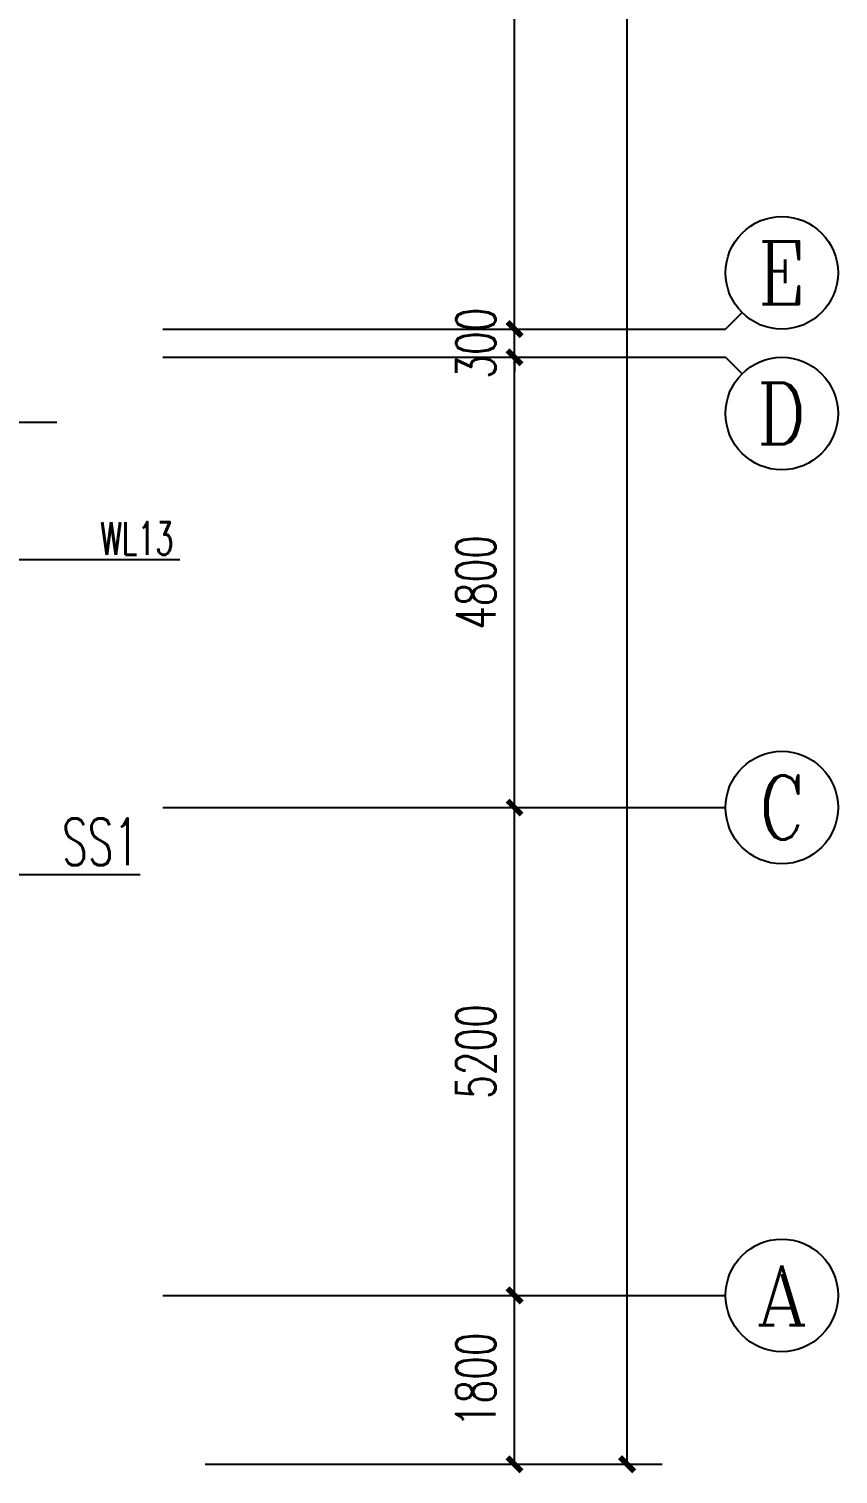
# Model space of a CAD drawing. Extents: x 1725663 to 4653551, y -550461 to 248782.
# Drawn here: x 2167821 to 2176450, y -247576 to -232171 of the extents above; entities that cross this region are included whole.
import ezdxf
from ezdxf.enums import TextEntityAlignment as Align

# ---------------------------------------------------------------- set-up
doc = ezdxf.new("R2010")
doc.units = 0
doc.header["$LTSCALE"] = 1000
for name, color, linetype in [('0-底图', 7, 'Continuous'), ('AXIS', 3, 'Continuous'), ('AXIS_TEXT', 7, 'Continuous'), ('CABLETRAY_DIM', 3, 'Continuous'), ('DIM-照明', 3, 'Continuous'), ('DIM-箱柜', 7, 'Continuous')]:
    doc.layers.add(name, color=color, linetype=linetype)
doc.styles.add('_TCH_AXIS', font='COMPLEX', dxfattribs={"bigfont": 'GBCBIG'})
doc.styles.add('_TEL_DIM', font='SIMPLEX', dxfattribs={"width": 0.8, "height": 3.5, "bigfont": 'HZTXT'})
doc.styles.add('A_DIM_T3', font='SIMPLEX', dxfattribs={"width": 0.7, "bigfont": 'HZ'})
doc.styles.add('COMPLEX', font='COMPLEX')
doc.dimstyles.new('_TCH_ARCH&&150', dxfattribs={"dimtxt": 420, "dimasz": 150, "dimexe": 375, "dimexo": 450, "dimgap": 202.5, "dimtad": 1, "dimdec": 0, "dimzin": 0, "dimdsep": 46, "dimtxsty": 'A_DIM_T3', "dimblk": 'ARCHTICK', "dimcen": 0.09, "dimclrt": 7, "dimazin": 2, "dimtfac": 1, "dimtdec": 0, "dimtix": 1, "dimtmove": 2, "dimatfit": 3, "dimfxl": 150, "dimtolj": 1, "dimtzin": 0, "dimarcsym": 0})

# ---------------------------------------------------------------- blocks, each defined once
blk = doc.blocks.new('_ArchTick')
at = {"color": 0, "linetype": 'ByBlock', "const_width": 0.4}
blk.add_lwpolyline([(-0.5, -0.5), (0.5, 0.5)], dxfattribs=at)
blk = doc.blocks.new('*D874')
at = {"layer": 'AXIS', "color": 0, "lineweight": -2, "transparency": 16777216}
for p, q in [((1606457, -86738), (1611332, -86738)), ((1610957, -166338), (1610957, -86738)), ((1606457, -166338), (1611332, -166338))]:
    blk.add_line(p, q, dxfattribs=at)
at = {"layer": 'Defpoints', "color": 0, "transparency": 16777216}
for p in [(1606007, -86738), (1610957, -86738), (1606007, -166338)]:
    blk.add_point(p, dxfattribs=at)
at = {"layer": 'AXIS', "color": 0, "lineweight": -2, "transparency": 16777216, "xscale": 150, "yscale": 150, "zscale": 150}
for p, rotation in [((1610957, -86738), 90), ((1610957, -166338), 270)]:
    blk.add_blockref('_ArchTick', p, dxfattribs=dict(at, rotation=rotation))
at = {"layer": 'AXIS', "color": 7, "transparency": 16777216, "insert": (1610544, -126538), "char_height": 420, "attachment_point": 5, "rotation": 90, "style": 'A_DIM_T3'}
blk.add_mtext('\\A1;79600', dxfattribs=at)
blk = doc.blocks.new('*D875')
at = {"layer": 'AXIS', "color": 0, "lineweight": -2, "transparency": 16777216}
for p, q in [((1606457, -164538), (1610132, -164538)), ((1609757, -166338), (1609757, -164538)), ((1606457, -166338), (1610132, -166338))]:
    blk.add_line(p, q, dxfattribs=at)
at = {"layer": 'Defpoints', "color": 0, "transparency": 16777216}
for p in [(1606007, -164538), (1609757, -164538), (1606007, -166338)]:
    blk.add_point(p, dxfattribs=at)
at = {"layer": 'AXIS', "color": 0, "lineweight": -2, "transparency": 16777216, "xscale": 150, "yscale": 150, "zscale": 150}
for p, rotation in [((1609757, -164538), 90), ((1609757, -166338), 270)]:
    blk.add_blockref('_ArchTick', p, dxfattribs=dict(at, rotation=rotation))
at = {"layer": 'AXIS', "color": 7, "transparency": 16777216, "insert": (1609344, -165438), "char_height": 420, "attachment_point": 5, "rotation": 90, "style": 'A_DIM_T3'}
blk.add_mtext('\\A1;1800', dxfattribs=at)
blk = doc.blocks.new('*D876')
at = {"layer": 'AXIS', "color": 0, "lineweight": -2, "transparency": 16777216}
for p, q in [((1606457, -159338), (1610132, -159338)), ((1609757, -164538), (1609757, -159338)), ((1606457, -164538), (1610132, -164538))]:
    blk.add_line(p, q, dxfattribs=at)
at = {"layer": 'Defpoints', "color": 0, "transparency": 16777216}
for p in [(1606007, -159338), (1609757, -159338), (1606007, -164538)]:
    blk.add_point(p, dxfattribs=at)
at = {"layer": 'AXIS', "color": 0, "lineweight": -2, "transparency": 16777216, "xscale": 150, "yscale": 150, "zscale": 150}
for p, rotation in [((1609757, -159338), 90), ((1609757, -164538), 270)]:
    blk.add_blockref('_ArchTick', p, dxfattribs=dict(at, rotation=rotation))
at = {"layer": 'AXIS', "color": 7, "transparency": 16777216, "insert": (1609344, -161938), "char_height": 420, "attachment_point": 5, "rotation": 90, "style": 'A_DIM_T3'}
blk.add_mtext('\\A1;5200', dxfattribs=at)
blk = doc.blocks.new('*D877')
at = {"layer": 'AXIS', "color": 0, "lineweight": -2, "transparency": 16777216}
for p, q in [((1606457, -154538), (1610132, -154538)), ((1609757, -159338), (1609757, -154538)), ((1606457, -159338), (1610132, -159338))]:
    blk.add_line(p, q, dxfattribs=at)
at = {"layer": 'Defpoints', "color": 0, "transparency": 16777216}
for p in [(1606007, -154538), (1609757, -154538), (1606007, -159338)]:
    blk.add_point(p, dxfattribs=at)
at = {"layer": 'AXIS', "color": 0, "lineweight": -2, "transparency": 16777216, "xscale": 150, "yscale": 150, "zscale": 150}
for p, rotation in [((1609757, -154538), 90), ((1609757, -159338), 270)]:
    blk.add_blockref('_ArchTick', p, dxfattribs=dict(at, rotation=rotation))
at = {"layer": 'AXIS', "color": 7, "transparency": 16777216, "insert": (1609344, -156938), "char_height": 420, "attachment_point": 5, "rotation": 90, "style": 'A_DIM_T3'}
blk.add_mtext('\\A1;4800', dxfattribs=at)
blk = doc.blocks.new('*D878')
at = {"layer": 'AXIS', "color": 0, "lineweight": -2, "transparency": 16777216}
for p, q in [((1609757, -154238), (1609757, -154088)), ((1606457, -154238), (1610132, -154238)), ((1609757, -154538), (1609757, -154238)), ((1606457, -154538), (1610132, -154538)), ((1609757, -154538), (1609757, -154688))]:
    blk.add_line(p, q, dxfattribs=at)
at = {"layer": 'Defpoints', "color": 0, "transparency": 16777216}
for p in [(1606007, -154238), (1609757, -154238), (1606007, -154538)]:
    blk.add_point(p, dxfattribs=at)
at = {"layer": 'AXIS', "color": 0, "lineweight": -2, "transparency": 16777216, "xscale": 150, "yscale": 150, "zscale": 150}
for p, rotation in [((1609757, -154238), 270), ((1609757, -154538), 90)]:
    blk.add_blockref('_ArchTick', p, dxfattribs=dict(at, rotation=rotation))
at = {"layer": 'AXIS', "color": 7, "transparency": 16777216, "insert": (1609344, -154388), "char_height": 420, "attachment_point": 5, "rotation": 90, "style": 'A_DIM_T3'}
blk.add_mtext('\\A1;300', dxfattribs=at)
blk = doc.blocks.new('*D879')
at = {"layer": 'AXIS', "color": 0, "lineweight": -2, "transparency": 16777216}
for p, q in [((1606457, -146538), (1610132, -146538)), ((1609757, -154238), (1609757, -146538)), ((1606457, -154238), (1610132, -154238))]:
    blk.add_line(p, q, dxfattribs=at)
at = {"layer": 'Defpoints', "color": 0, "transparency": 16777216}
for p in [(1606007, -146538), (1609757, -146538), (1606007, -154238)]:
    blk.add_point(p, dxfattribs=at)
at = {"layer": 'AXIS', "color": 0, "lineweight": -2, "transparency": 16777216, "xscale": 150, "yscale": 150, "zscale": 150}
for p, rotation in [((1609757, -146538), 90), ((1609757, -154238), 270)]:
    blk.add_blockref('_ArchTick', p, dxfattribs=dict(at, rotation=rotation))
at = {"layer": 'AXIS', "color": 7, "transparency": 16777216, "insert": (1609344, -150388), "char_height": 420, "attachment_point": 5, "rotation": 90, "style": 'A_DIM_T3'}
blk.add_mtext('\\A1;7700', dxfattribs=at)
blk = doc.blocks.new('*D938')
at = {"layer": 'AXIS', "color": 0, "lineweight": -2, "transparency": 16777216}
for p, q in [((1606457, -86738), (1611332, -86738)), ((1610957, -166338), (1610957, -86738)), ((1606457, -166338), (1611332, -166338))]:
    blk.add_line(p, q, dxfattribs=at)
at = {"layer": 'Defpoints', "color": 0, "transparency": 16777216}
for p in [(1606007, -86738), (1610957, -86738), (1606007, -166338)]:
    blk.add_point(p, dxfattribs=at)
at = {"layer": 'AXIS', "color": 0, "lineweight": -2, "transparency": 16777216, "xscale": 150, "yscale": 150, "zscale": 150}
for p, rotation in [((1610957, -86738), 90), ((1610957, -166338), 270)]:
    blk.add_blockref('_ArchTick', p, dxfattribs=dict(at, rotation=rotation))
at = {"layer": 'AXIS', "color": 7, "transparency": 16777216, "insert": (1610544, -126538), "char_height": 420, "attachment_point": 5, "rotation": 90, "style": 'A_DIM_T3'}
blk.add_mtext('\\A1;79600', dxfattribs=at)
blk = doc.blocks.new('*D939')
at = {"layer": 'AXIS', "color": 0, "lineweight": -2, "transparency": 16777216}
for p, q in [((1606457, -164538), (1610132, -164538)), ((1609757, -166338), (1609757, -164538)), ((1606457, -166338), (1610132, -166338))]:
    blk.add_line(p, q, dxfattribs=at)
at = {"layer": 'Defpoints', "color": 0, "transparency": 16777216}
for p in [(1606007, -164538), (1609757, -164538), (1606007, -166338)]:
    blk.add_point(p, dxfattribs=at)
at = {"layer": 'AXIS', "color": 0, "lineweight": -2, "transparency": 16777216, "xscale": 150, "yscale": 150, "zscale": 150}
for p, rotation in [((1609757, -164538), 90), ((1609757, -166338), 270)]:
    blk.add_blockref('_ArchTick', p, dxfattribs=dict(at, rotation=rotation))
at = {"layer": 'AXIS', "color": 7, "transparency": 16777216, "insert": (1609344, -165438), "char_height": 420, "attachment_point": 5, "rotation": 90, "style": 'A_DIM_T3'}
blk.add_mtext('\\A1;1800', dxfattribs=at)
blk = doc.blocks.new('*D940')
at = {"layer": 'AXIS', "color": 0, "lineweight": -2, "transparency": 16777216}
for p, q in [((1606457, -159338), (1610132, -159338)), ((1609757, -164538), (1609757, -159338)), ((1606457, -164538), (1610132, -164538))]:
    blk.add_line(p, q, dxfattribs=at)
at = {"layer": 'Defpoints', "color": 0, "transparency": 16777216}
for p in [(1606007, -159338), (1609757, -159338), (1606007, -164538)]:
    blk.add_point(p, dxfattribs=at)
at = {"layer": 'AXIS', "color": 0, "lineweight": -2, "transparency": 16777216, "xscale": 150, "yscale": 150, "zscale": 150}
for p, rotation in [((1609757, -159338), 90), ((1609757, -164538), 270)]:
    blk.add_blockref('_ArchTick', p, dxfattribs=dict(at, rotation=rotation))
at = {"layer": 'AXIS', "color": 7, "transparency": 16777216, "insert": (1609344, -161938), "char_height": 420, "attachment_point": 5, "rotation": 90, "style": 'A_DIM_T3'}
blk.add_mtext('\\A1;5200', dxfattribs=at)
blk = doc.blocks.new('*D941')
at = {"layer": 'AXIS', "color": 0, "lineweight": -2, "transparency": 16777216}
for p, q in [((1606457, -154538), (1610132, -154538)), ((1609757, -159338), (1609757, -154538)), ((1606457, -159338), (1610132, -159338))]:
    blk.add_line(p, q, dxfattribs=at)
at = {"layer": 'Defpoints', "color": 0, "transparency": 16777216}
for p in [(1606007, -154538), (1609757, -154538), (1606007, -159338)]:
    blk.add_point(p, dxfattribs=at)
at = {"layer": 'AXIS', "color": 0, "lineweight": -2, "transparency": 16777216, "xscale": 150, "yscale": 150, "zscale": 150}
for p, rotation in [((1609757, -154538), 90), ((1609757, -159338), 270)]:
    blk.add_blockref('_ArchTick', p, dxfattribs=dict(at, rotation=rotation))
at = {"layer": 'AXIS', "color": 7, "transparency": 16777216, "insert": (1609344, -156938), "char_height": 420, "attachment_point": 5, "rotation": 90, "style": 'A_DIM_T3'}
blk.add_mtext('\\A1;4800', dxfattribs=at)
blk = doc.blocks.new('*D942')
at = {"layer": 'AXIS', "color": 0, "lineweight": -2, "transparency": 16777216}
for p, q in [((1609757, -154238), (1609757, -154088)), ((1606457, -154238), (1610132, -154238)), ((1609757, -154538), (1609757, -154238)), ((1606457, -154538), (1610132, -154538)), ((1609757, -154538), (1609757, -154688))]:
    blk.add_line(p, q, dxfattribs=at)
at = {"layer": 'Defpoints', "color": 0, "transparency": 16777216}
for p in [(1606007, -154238), (1609757, -154238), (1606007, -154538)]:
    blk.add_point(p, dxfattribs=at)
at = {"layer": 'AXIS', "color": 0, "lineweight": -2, "transparency": 16777216, "xscale": 150, "yscale": 150, "zscale": 150}
for p, rotation in [((1609757, -154238), 270), ((1609757, -154538), 90)]:
    blk.add_blockref('_ArchTick', p, dxfattribs=dict(at, rotation=rotation))
at = {"layer": 'AXIS', "color": 7, "transparency": 16777216, "insert": (1609344, -154388), "char_height": 420, "attachment_point": 5, "rotation": 90, "style": 'A_DIM_T3'}
blk.add_mtext('\\A1;300', dxfattribs=at)
blk = doc.blocks.new('*D943')
at = {"layer": 'AXIS', "color": 0, "lineweight": -2, "transparency": 16777216}
for p, q in [((1606457, -146538), (1610132, -146538)), ((1609757, -154238), (1609757, -146538)), ((1606457, -154238), (1610132, -154238))]:
    blk.add_line(p, q, dxfattribs=at)
at = {"layer": 'Defpoints', "color": 0, "transparency": 16777216}
for p in [(1606007, -146538), (1609757, -146538), (1606007, -154238)]:
    blk.add_point(p, dxfattribs=at)
at = {"layer": 'AXIS', "color": 0, "lineweight": -2, "transparency": 16777216, "xscale": 150, "yscale": 150, "zscale": 150}
for p, rotation in [((1609757, -146538), 90), ((1609757, -154238), 270)]:
    blk.add_blockref('_ArchTick', p, dxfattribs=dict(at, rotation=rotation))
at = {"layer": 'AXIS', "color": 7, "transparency": 16777216, "insert": (1609344, -150388), "char_height": 420, "attachment_point": 5, "rotation": 90, "style": 'A_DIM_T3'}
blk.add_mtext('\\A1;7700', dxfattribs=at)
blk = doc.blocks.new('_AXISO')
blk.add_circle((0, 0), 0.5)
at = {"layer": 'AXIS_TEXT', "style": 'COMPLEX', "width": 1.041667}
blk.add_attdef('A', text='', height=0.56, dxfattribs=at).set_placement((-0.25, -0.28), (0.25, -0.28), align=Align.FIT)
blk = doc.blocks.new('*D1002')
at = {"layer": 'AXIS', "color": 0, "lineweight": -2, "transparency": 16777216}
for p, q in [((1606457, -86738), (1611332, -86738)), ((1610957, -166338), (1610957, -86738)), ((1606457, -166338), (1611332, -166338))]:
    blk.add_line(p, q, dxfattribs=at)
at = {"layer": 'Defpoints', "color": 0, "transparency": 16777216}
for p in [(1606007, -86738), (1610957, -86738), (1606007, -166338)]:
    blk.add_point(p, dxfattribs=at)
at = {"layer": 'AXIS', "color": 0, "lineweight": -2, "transparency": 16777216, "xscale": 150, "yscale": 150, "zscale": 150}
for p, rotation in [((1610957, -86738), 90), ((1610957, -166338), 270)]:
    blk.add_blockref('_ArchTick', p, dxfattribs=dict(at, rotation=rotation))
at = {"layer": 'AXIS', "color": 7, "transparency": 16777216, "insert": (1610544, -126538), "char_height": 420, "attachment_point": 5, "rotation": 90, "style": 'A_DIM_T3'}
blk.add_mtext('\\A1;79600', dxfattribs=at)
blk = doc.blocks.new('*D1003')
at = {"layer": 'AXIS', "color": 0, "lineweight": -2, "transparency": 16777216}
for p, q in [((1606457, -164538), (1610132, -164538)), ((1609757, -166338), (1609757, -164538)), ((1606457, -166338), (1610132, -166338))]:
    blk.add_line(p, q, dxfattribs=at)
at = {"layer": 'Defpoints', "color": 0, "transparency": 16777216}
for p in [(1606007, -164538), (1609757, -164538), (1606007, -166338)]:
    blk.add_point(p, dxfattribs=at)
at = {"layer": 'AXIS', "color": 0, "lineweight": -2, "transparency": 16777216, "xscale": 150, "yscale": 150, "zscale": 150}
for p, rotation in [((1609757, -164538), 90), ((1609757, -166338), 270)]:
    blk.add_blockref('_ArchTick', p, dxfattribs=dict(at, rotation=rotation))
at = {"layer": 'AXIS', "color": 7, "transparency": 16777216, "insert": (1609344, -165438), "char_height": 420, "attachment_point": 5, "rotation": 90, "style": 'A_DIM_T3'}
blk.add_mtext('\\A1;1800', dxfattribs=at)
blk = doc.blocks.new('*D1004')
at = {"layer": 'AXIS', "color": 0, "lineweight": -2, "transparency": 16777216}
for p, q in [((1606457, -159338), (1610132, -159338)), ((1609757, -164538), (1609757, -159338)), ((1606457, -164538), (1610132, -164538))]:
    blk.add_line(p, q, dxfattribs=at)
at = {"layer": 'Defpoints', "color": 0, "transparency": 16777216}
for p in [(1606007, -159338), (1609757, -159338), (1606007, -164538)]:
    blk.add_point(p, dxfattribs=at)
at = {"layer": 'AXIS', "color": 0, "lineweight": -2, "transparency": 16777216, "xscale": 150, "yscale": 150, "zscale": 150}
for p, rotation in [((1609757, -159338), 90), ((1609757, -164538), 270)]:
    blk.add_blockref('_ArchTick', p, dxfattribs=dict(at, rotation=rotation))
at = {"layer": 'AXIS', "color": 7, "transparency": 16777216, "insert": (1609344, -161938), "char_height": 420, "attachment_point": 5, "rotation": 90, "style": 'A_DIM_T3'}
blk.add_mtext('\\A1;5200', dxfattribs=at)
blk = doc.blocks.new('*D1005')
at = {"layer": 'AXIS', "color": 0, "lineweight": -2, "transparency": 16777216}
for p, q in [((1606457, -154538), (1610132, -154538)), ((1609757, -159338), (1609757, -154538)), ((1606457, -159338), (1610132, -159338))]:
    blk.add_line(p, q, dxfattribs=at)
at = {"layer": 'Defpoints', "color": 0, "transparency": 16777216}
for p in [(1606007, -154538), (1609757, -154538), (1606007, -159338)]:
    blk.add_point(p, dxfattribs=at)
at = {"layer": 'AXIS', "color": 0, "lineweight": -2, "transparency": 16777216, "xscale": 150, "yscale": 150, "zscale": 150}
for p, rotation in [((1609757, -154538), 90), ((1609757, -159338), 270)]:
    blk.add_blockref('_ArchTick', p, dxfattribs=dict(at, rotation=rotation))
at = {"layer": 'AXIS', "color": 7, "transparency": 16777216, "insert": (1609344, -156938), "char_height": 420, "attachment_point": 5, "rotation": 90, "style": 'A_DIM_T3'}
blk.add_mtext('\\A1;4800', dxfattribs=at)
blk = doc.blocks.new('*D1006')
at = {"layer": 'AXIS', "color": 0, "lineweight": -2, "transparency": 16777216}
for p, q in [((1609757, -154238), (1609757, -154088)), ((1606457, -154238), (1610132, -154238)), ((1609757, -154538), (1609757, -154238)), ((1606457, -154538), (1610132, -154538)), ((1609757, -154538), (1609757, -154688))]:
    blk.add_line(p, q, dxfattribs=at)
at = {"layer": 'Defpoints', "color": 0, "transparency": 16777216}
for p in [(1606007, -154238), (1609757, -154238), (1606007, -154538)]:
    blk.add_point(p, dxfattribs=at)
at = {"layer": 'AXIS', "color": 0, "lineweight": -2, "transparency": 16777216, "xscale": 150, "yscale": 150, "zscale": 150}
for p, rotation in [((1609757, -154238), 270), ((1609757, -154538), 90)]:
    blk.add_blockref('_ArchTick', p, dxfattribs=dict(at, rotation=rotation))
at = {"layer": 'AXIS', "color": 7, "transparency": 16777216, "insert": (1609344, -154388), "char_height": 420, "attachment_point": 5, "rotation": 90, "style": 'A_DIM_T3'}
blk.add_mtext('\\A1;300', dxfattribs=at)
blk = doc.blocks.new('*D1007')
at = {"layer": 'AXIS', "color": 0, "lineweight": -2, "transparency": 16777216}
for p, q in [((1606457, -146538), (1610132, -146538)), ((1609757, -154238), (1609757, -146538)), ((1606457, -154238), (1610132, -154238))]:
    blk.add_line(p, q, dxfattribs=at)
at = {"layer": 'Defpoints', "color": 0, "transparency": 16777216}
for p in [(1606007, -146538), (1609757, -146538), (1606007, -154238)]:
    blk.add_point(p, dxfattribs=at)
at = {"layer": 'AXIS', "color": 0, "lineweight": -2, "transparency": 16777216, "xscale": 150, "yscale": 150, "zscale": 150}
for p, rotation in [((1609757, -146538), 90), ((1609757, -154238), 270)]:
    blk.add_blockref('_ArchTick', p, dxfattribs=dict(at, rotation=rotation))
at = {"layer": 'AXIS', "color": 7, "transparency": 16777216, "insert": (1609344, -150388), "char_height": 420, "attachment_point": 5, "rotation": 90, "style": 'A_DIM_T3'}
blk.add_mtext('\\A1;7700', dxfattribs=at)
blk = doc.blocks.new('ghgd')
at = {"layer": 'AXIS'}
for p, q in [((1612182.7, -154062), (1612007, -154237.8)), ((1606007, -154237.8), (1612007, -154237.8)), ((1606007, -154537.8), (1612007, -154537.8)), ((1612182.7, -154713.5), (1612007, -154537.8)), ((1606007, -159337.8), (1612007, -159337.8)), ((1606007, -164537.8), (1612007, -164537.8))]:
    blk.add_line(p, q, dxfattribs=at)
ref = blk.add_blockref('_AXISO', (1612607, -153637.8), dxfattribs=dict(at, xscale=1200, yscale=1200, zscale=1200))
ref.add_attrib('A', 'E', dxfattribs={"layer": 'AXIS_TEXT', "height": 668.2, "style": '_TCH_AXIS'}).set_placement((1612352.5, -153971.8), (1612861.5, -153971.8), align=Align.FIT)
ref = blk.add_blockref('_AXISO', (1612607, -155137.8), dxfattribs=dict(at, xscale=1200, yscale=1200, zscale=1200))
ref.add_attrib('A', 'D', dxfattribs={"layer": 'AXIS_TEXT', "height": 652.9, "style": '_TCH_AXIS'}).set_placement((1612342.7, -155464.2), (1612871.3, -155464.2), align=Align.FIT)
ref = blk.add_blockref('_AXISO', (1612607, -159337.8), dxfattribs=dict(at, xscale=1200, yscale=1200, zscale=1200))
ref.add_attrib('A', 'C', dxfattribs={"layer": 'AXIS_TEXT', "height": 683.5, "style": '_TCH_AXIS'}).set_placement((1612362.9, -159679.5), (1612851.1, -159679.5), align=Align.FIT)
ref = blk.add_blockref('_AXISO', (1612607, -164537.8), dxfattribs=dict(at, xscale=1200, yscale=1200, zscale=1200))
ref.add_attrib('A', 'A', dxfattribs={"layer": 'AXIS_TEXT', "height": 637.8, "style": '_TCH_AXIS'}).set_placement((1612333.7, -164856.6), (1612880.3, -164856.6), align=Align.FIT)
for p1, p2, distance, picture, middle in [((1606007, -166337.8), (1606007, -86737.8), -4950, '*D874', (1610544.5, -126537.8)), ((1606007, -166337.8), (1606007, -86737.8), -4950, '*D938', (1610544.5, -126537.8)), ((1606007, -166337.8), (1606007, -86737.8), -4950, '*D1002', (1610544.5, -126537.8)), ((1606007, -154237.8), (1606007, -146537.8), -3750, '*D879', (1609344.5, -150387.8)), ((1606007, -154237.8), (1606007, -146537.8), -3750, '*D943', (1609344.5, -150387.8)), ((1606007, -154237.8), (1606007, -146537.8), -3750, '*D1007', (1609344.5, -150387.8)), ((1606007, -154537.8), (1606007, -154237.8), -3750, '*D878', (1609344.5, -154387.8)), ((1606007, -154537.8), (1606007, -154237.8), -3750, '*D942', (1609344.5, -154387.8)), ((1606007, -154537.8), (1606007, -154237.8), -3750, '*D1006', (1609344.5, -154387.8)), ((1606007, -159337.8), (1606007, -154537.8), -3750, '*D877', (1609344.5, -156937.8)), ((1606007, -159337.8), (1606007, -154537.8), -3750, '*D941', (1609344.5, -156937.8)), ((1606007, -159337.8), (1606007, -154537.8), -3750, '*D1005', (1609344.5, -156937.8)), ((1606007, -164537.8), (1606007, -159337.8), -3750, '*D876', (1609344.5, -161937.8)), ((1606007, -164537.8), (1606007, -159337.8), -3750, '*D940', (1609344.5, -161937.8)), ((1606007, -164537.8), (1606007, -159337.8), -3750, '*D1004', (1609344.5, -161937.8)), ((1606007, -166337.8), (1606007, -164537.8), -3750, '*D875', (1609344.5, -165437.8)), ((1606007, -166337.8), (1606007, -164537.8), -3750, '*D939', (1609344.5, -165437.8)), ((1606007, -166337.8), (1606007, -164537.8), -3750, '*D1003', (1609344.5, -165437.8))]:
    dim = blk.add_aligned_dim(p1=p1, p2=p2, distance=distance, dimstyle='_TCH_ARCH&&150', dxfattribs=at)
    dim.commit()
    dim.dimension.update_dxf_attribs({"geometry": picture, "text_midpoint": middle})

msp = doc.modelspace()

# ---------------------------------------------------------------- linework, layer by layer
at = {"layer": 'CABLETRAY_DIM'}
msp.add_line((2164486, -236362), (2168118, -236362), dxfattribs=at)
msp.add_line((2164486, -236362), (2168118, -236362), dxfattribs=at)
at = {"layer": 'DIM-照明'}
for points in [[(2167017, -237827), (2168497, -237827)], [(2167017, -237827), (2168497, -237827)], [(2168497, -237827), (2169429, -237827)], [(2168497, -237827), (2169429, -237827)]]:
    msp.add_lwpolyline(points, dxfattribs=at)
at = {"layer": 'DIM-箱柜'}
msp.add_line((2167566, -241186), (2169009, -241186), dxfattribs=at)

# ---------------------------------------------------------------- block references
at = {"layer": '0-底图'}
msp.add_blockref('ghgd', (563243, -81133), dxfattribs=at)

# ---------------------------------------------------------------- texts
at = {"layer": 'DIM-照明', "color": 7, "style": '_TEL_DIM', "width": 0.64}
msp.add_text('WL13', height=350, dxfattribs=at).set_placement((2168584, -237777))
msp.add_text('WL13', height=350, dxfattribs=at).set_placement((2168584, -237777))
at = {"layer": 'DIM-箱柜', "color": 7, "style": '_TEL_DIM', "width": 0.64}
msp.add_text('SS1', height=500, dxfattribs=at).set_placement((2168174, -241086))
msp.add_text('SS1', height=500, dxfattribs=at).set_placement((2168174, -241086))

doc.saveas('drawing.dxf')
